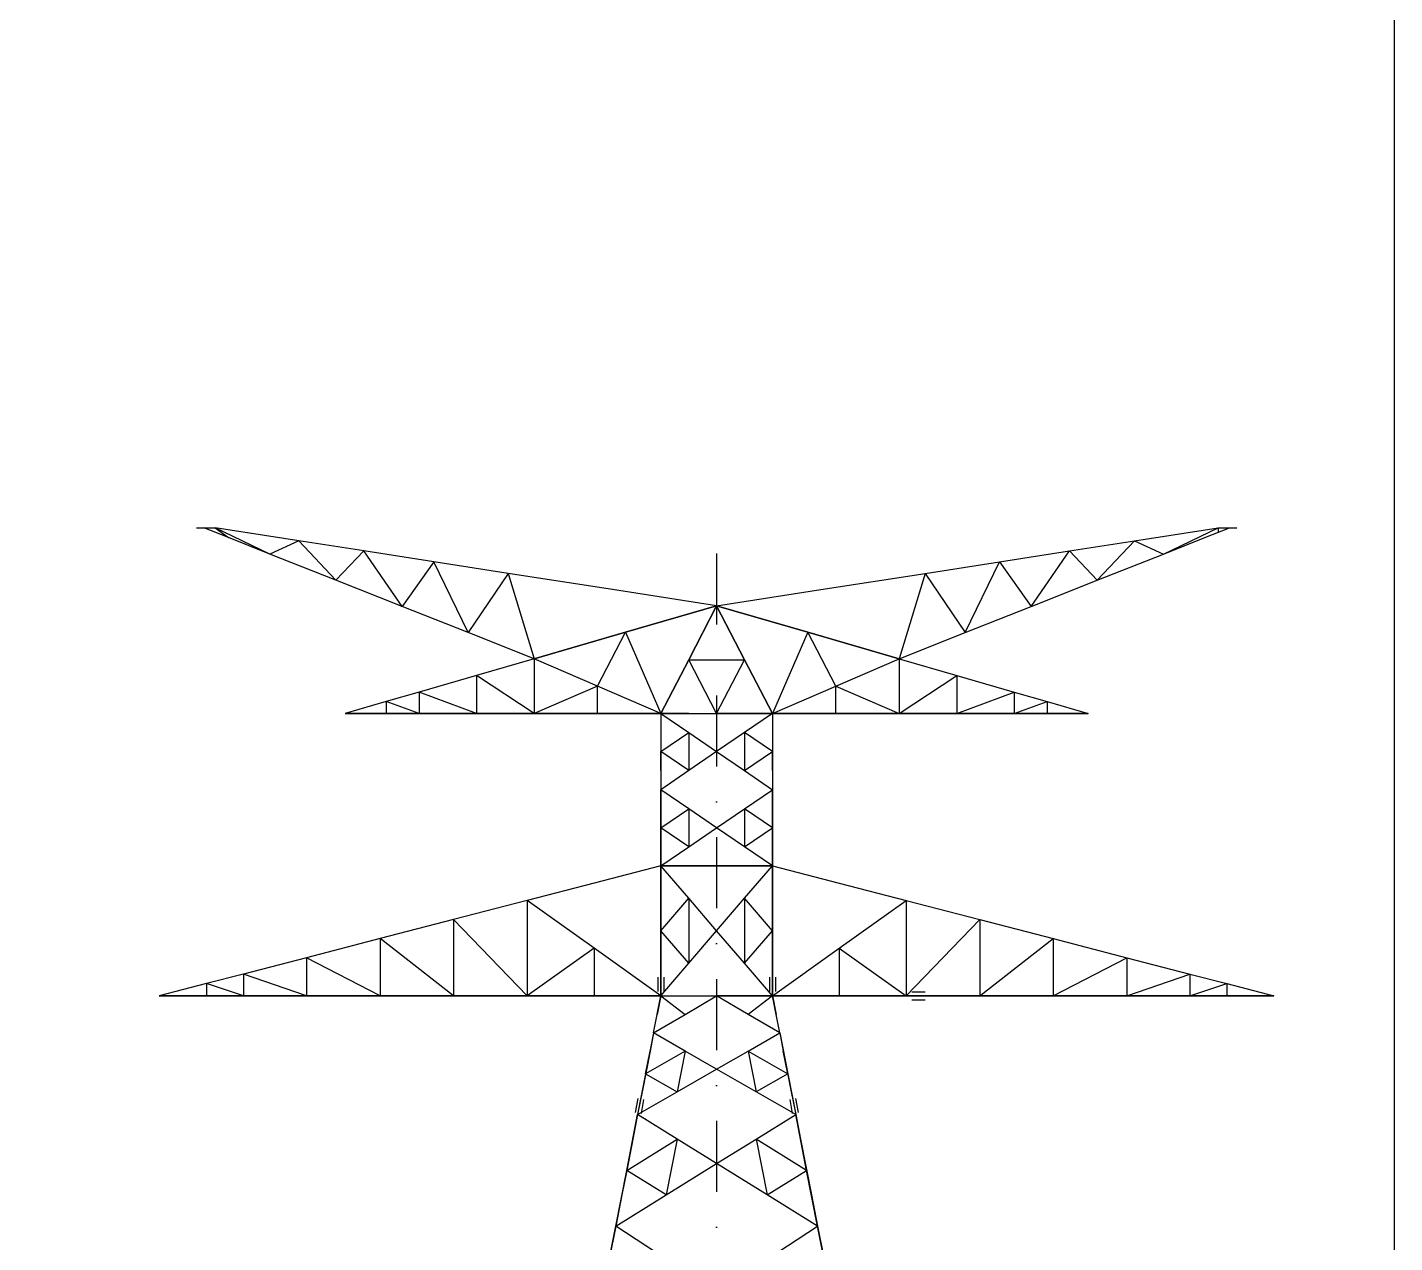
# Model space of a CAD drawing. Extents: x 533388 to 549608, y -20540 to -9060.
# Drawn here: x 547679 to 549608, y -15265 to -13550 of the extents above; entities that cross this region are included whole.
import ezdxf

# ---------------------------------------------------------------- set-up
doc = ezdxf.new("R2010")
doc.units = 0
doc.header["$LTSCALE"] = 200
doc.header["$MEASUREMENT"] = 0
doc.linetypes.add('DASHDOT', pattern=[1, 0.5, -0.25, 0, -0.25])
doc.layers.add('LS', color=7, linetype='CONTINUOUS')
doc.layers.add('MZ', color=6, linetype='DASHDOT')

msp = doc.modelspace()

# ---------------------------------------------------------------- linework, layer by layer
at = {"layer": 'LS', "color": 6, "ltscale": 0.01}
for p, q in [((547917.819, -14256.582), (547928.299, -14256.582)), ((547962.779, -14270.259), (547928.299, -14256.582)), ((547962.779, -14270.259), (547928.299, -14256.582)), ((547928.299, -14256.582), (547944.019, -14256.582)), ((548021.414, -14293.524), (547944.019, -14256.582)), ((548021.414, -14293.524), (547944.019, -14256.582)), ((547944.019, -14256.582), (547962.779, -14270.259)), ((547944.019, -14256.582), (547962.779, -14270.259)), ((548062.129, -14274.975), (547944.019, -14256.582)), ((548062.129, -14274.975), (547944.019, -14256.582)), ((549240.71, -14274.975), (549358.819, -14256.582)), ((549240.71, -14274.975), (549358.819, -14256.582)), ((549281.425, -14293.524), (549358.819, -14256.582)), ((549281.425, -14293.524), (549358.819, -14256.582)), ((549340.06, -14270.259), (549374.539, -14256.582)), ((549340.06, -14270.259), (549374.539, -14256.582)), ((549358.819, -14256.582), (549374.539, -14256.582)), ((549358.819, -14256.582), (549358.819, -14262.818)), ((549374.539, -14256.582), (549385.019, -14256.582)), ((548021.414, -14293.524), (547962.779, -14270.259)), ((548021.414, -14293.524), (547962.779, -14270.259)), ((548021.414, -14293.524), (547962.779, -14270.259)), ((548021.414, -14293.524), (547962.779, -14270.259)), ((548062.129, -14274.975), (548021.414, -14293.524)), ((548062.129, -14274.975), (548021.414, -14293.524)), ((548114.581, -14330.466), (548062.129, -14274.975)), ((548114.581, -14330.466), (548062.129, -14274.975)), ((548154.039, -14289.227), (548062.129, -14274.975)), ((548154.039, -14289.227), (548062.129, -14274.975)), ((548154.039, -14289.227), (548062.129, -14274.975)), ((548154.039, -14289.227), (548062.129, -14274.975)), ((549148.8, -14289.227), (549240.71, -14274.975)), ((549148.8, -14289.227), (549240.71, -14274.975)), ((549148.8, -14289.227), (549240.71, -14274.975)), ((549148.8, -14289.227), (549240.71, -14274.975)), ((549188.257, -14330.466), (549240.71, -14274.975)), ((549188.257, -14330.466), (549240.71, -14274.975)), ((549240.71, -14274.975), (549281.425, -14293.524)), ((549240.71, -14274.975), (549281.425, -14293.524)), ((549281.425, -14293.524), (549340.06, -14270.259)), ((549281.425, -14293.524), (549340.06, -14270.259)), ((549281.425, -14293.524), (549340.06, -14270.259)), ((549281.425, -14293.524), (549340.06, -14270.259)), ((548114.581, -14330.466), (548021.414, -14293.524)), ((548114.581, -14330.466), (548021.414, -14293.524)), ((548114.581, -14330.466), (548021.414, -14293.524)), ((548114.581, -14330.466), (548021.414, -14293.524)), ((548154.039, -14289.227), (548114.581, -14330.466)), ((548154.039, -14289.227), (548114.581, -14330.466)), ((548207.696, -14367.408), (548154.039, -14289.227)), ((548207.696, -14367.408), (548154.039, -14289.227)), ((548252.446, -14304.581), (548154.039, -14289.227)), ((548252.446, -14304.581), (548154.039, -14289.227)), ((548252.446, -14304.581), (548154.039, -14289.227)), ((548252.446, -14304.581), (548154.039, -14289.227)), ((548252.446, -14304.581), (548207.696, -14367.408)), ((548252.446, -14304.581), (548207.696, -14367.408)), ((548300.811, -14404.35), (548252.446, -14304.581)), ((548300.811, -14404.35), (548252.446, -14304.581)), ((548357.455, -14320.877), (548252.446, -14304.581)), ((548357.455, -14320.877), (548252.446, -14304.581)), ((548357.455, -14320.877), (548252.446, -14304.581)), ((548357.455, -14320.877), (548252.446, -14304.581)), ((548945.383, -14320.877), (549050.393, -14304.581)), ((548945.383, -14320.877), (549050.393, -14304.581)), ((548945.383, -14320.877), (549050.393, -14304.581)), ((548945.383, -14320.877), (549050.393, -14304.581)), ((549002.028, -14404.35), (549050.393, -14304.581)), ((549002.028, -14404.35), (549050.393, -14304.581)), ((549050.393, -14304.581), (549148.8, -14289.227)), ((549050.393, -14304.581), (549148.8, -14289.227)), ((549050.393, -14304.581), (549148.8, -14289.227)), ((549050.393, -14304.581), (549148.8, -14289.227)), ((549050.393, -14304.581), (549095.143, -14367.408)), ((549050.393, -14304.581), (549095.143, -14367.408)), ((549095.143, -14367.408), (549148.8, -14289.227)), ((549095.143, -14367.408), (549148.8, -14289.227)), ((549148.8, -14289.227), (549188.257, -14330.466)), ((549148.8, -14289.227), (549188.257, -14330.466)), ((549188.257, -14330.466), (549281.425, -14293.524)), ((549188.257, -14330.466), (549281.425, -14293.524)), ((549188.257, -14330.466), (549281.425, -14293.524)), ((549188.257, -14330.466), (549281.425, -14293.524)), ((548357.455, -14320.877), (548300.811, -14404.35)), ((548357.455, -14320.877), (548300.811, -14404.35)), ((548357.455, -14320.877), (548393.978, -14441.292)), ((548357.455, -14320.877), (548393.978, -14441.292)), ((548357.455, -14320.877), (548393.978, -14441.292)), ((548357.455, -14320.877), (548393.978, -14441.292)), ((548504.437, -14343.776), (548357.455, -14320.877)), ((548504.437, -14343.776), (548357.455, -14320.877)), ((548504.437, -14343.776), (548357.455, -14320.877)), ((548798.401, -14343.776), (548945.383, -14320.877)), ((548798.401, -14343.776), (548945.383, -14320.877)), ((548798.401, -14343.776), (548945.383, -14320.877)), ((548798.401, -14343.776), (548945.383, -14320.877)), ((548945.383, -14320.877), (548908.861, -14441.292)), ((548945.383, -14320.877), (548908.861, -14441.292)), ((548945.383, -14320.877), (548908.861, -14441.292)), ((548945.383, -14320.877), (548908.861, -14441.292)), ((548945.383, -14320.877), (549002.028, -14404.35)), ((548945.383, -14320.877), (549002.028, -14404.35)), ((548207.696, -14367.408), (548114.581, -14330.466)), ((548207.696, -14367.408), (548114.581, -14330.466)), ((548207.696, -14367.408), (548114.581, -14330.466)), ((548207.696, -14367.408), (548114.581, -14330.466)), ((548651.419, -14366.622), (548504.437, -14343.776)), ((548651.419, -14366.622), (548504.437, -14343.776)), ((548651.419, -14366.622), (548504.437, -14343.776)), ((548651.419, -14366.622), (548798.401, -14343.776)), ((548651.419, -14366.622), (548798.401, -14343.776)), ((548651.419, -14366.622), (548798.401, -14343.776)), ((548651.419, -14366.622), (548798.401, -14343.776)), ((549095.143, -14367.408), (549188.257, -14330.466)), ((549095.143, -14367.408), (549188.257, -14330.466)), ((549095.143, -14367.408), (549188.257, -14330.466)), ((549095.143, -14367.408), (549188.257, -14330.466)), ((548300.811, -14404.35), (548207.696, -14367.408)), ((548300.811, -14404.35), (548207.696, -14367.408)), ((548300.811, -14404.35), (548207.696, -14367.408)), ((548300.811, -14404.35), (548207.696, -14367.408)), ((548651.419, -14366.622), (548522.673, -14403.931)), ((548651.419, -14366.622), (548522.673, -14403.931)), ((548522.673, -14403.931), (548651.419, -14366.622)), ((548522.673, -14403.931), (548651.419, -14366.622)), ((548651.419, -14366.622), (548612.119, -14442.602)), ((548651.419, -14366.622), (548612.119, -14442.602)), ((548612.119, -14442.602), (548651.419, -14366.622)), ((548612.119, -14442.602), (548651.419, -14366.622)), ((548651.419, -14366.622), (548690.719, -14442.602)), ((548651.419, -14366.622), (548690.719, -14442.602)), ((548651.419, -14366.622), (548780.166, -14403.931)), ((548651.419, -14366.622), (548780.166, -14403.931)), ((548690.719, -14442.602), (548651.419, -14366.622)), ((548690.719, -14442.602), (548651.419, -14366.622)), ((548780.166, -14403.931), (548651.419, -14366.622)), ((548780.166, -14403.931), (548651.419, -14366.622)), ((549002.028, -14404.35), (549095.143, -14367.408)), ((549002.028, -14404.35), (549095.143, -14367.408)), ((549002.028, -14404.35), (549095.143, -14367.408)), ((549002.028, -14404.35), (549095.143, -14367.408)), ((548522.673, -14403.931), (548393.978, -14441.292)), ((548522.673, -14403.931), (548393.978, -14441.292)), ((548393.978, -14441.292), (548522.673, -14403.931)), ((548393.978, -14441.292), (548522.673, -14403.931)), ((548483.373, -14479.911), (548522.673, -14403.931)), ((548483.373, -14479.911), (548522.673, -14403.931)), ((548522.673, -14403.931), (548572.819, -14518.582)), ((548522.673, -14403.931), (548572.819, -14518.582)), ((548780.166, -14403.931), (548730.019, -14518.582)), ((548780.166, -14403.931), (548730.019, -14518.582)), ((548780.166, -14403.931), (548908.861, -14441.292)), ((548780.166, -14403.931), (548908.861, -14441.292)), ((548819.466, -14479.911), (548780.166, -14403.931)), ((548819.466, -14479.911), (548780.166, -14403.931)), ((548908.861, -14441.292), (548780.166, -14403.931)), ((548908.861, -14441.292), (548780.166, -14403.931)), ((548393.978, -14441.292), (548300.811, -14404.35)), ((548393.978, -14441.292), (548300.811, -14404.35)), ((548393.978, -14441.292), (548300.811, -14404.35)), ((548393.978, -14441.292), (548300.811, -14404.35)), ((548908.861, -14441.292), (549002.028, -14404.35)), ((548908.861, -14441.292), (549002.028, -14404.35)), ((548908.861, -14441.292), (549002.028, -14404.35)), ((548908.861, -14441.292), (549002.028, -14404.35)), ((548393.978, -14441.292), (548312.811, -14464.82)), ((548393.978, -14441.292), (548312.811, -14464.82)), ((548483.373, -14479.911), (548393.978, -14441.292)), ((548483.373, -14479.911), (548393.978, -14441.292)), ((548393.978, -14441.292), (548393.978, -14518.582)), ((548393.978, -14441.292), (548393.978, -14518.582)), ((548483.373, -14479.911), (548393.978, -14441.292)), ((548483.373, -14479.911), (548393.978, -14441.292)), ((548393.978, -14441.292), (548393.978, -14518.582)), ((548393.978, -14441.292), (548393.978, -14518.582)), ((548612.119, -14442.602), (548572.819, -14518.582)), ((548612.119, -14442.602), (548572.819, -14518.582)), ((548572.819, -14518.582), (548612.119, -14442.602)), ((548572.819, -14518.582), (548612.119, -14442.602)), ((548651.419, -14518.582), (548612.119, -14442.602)), ((548651.419, -14518.582), (548612.119, -14442.602)), ((548612.119, -14442.602), (548690.719, -14442.602)), ((548612.119, -14442.602), (548690.719, -14442.602)), ((548651.419, -14518.582), (548690.719, -14442.602)), ((548651.419, -14518.582), (548690.719, -14442.602)), ((548690.719, -14442.602), (548730.019, -14518.582)), ((548690.719, -14442.602), (548730.019, -14518.582)), ((548730.019, -14518.582), (548690.719, -14442.602)), ((548730.019, -14518.582), (548690.719, -14442.602)), ((548819.466, -14479.911), (548908.861, -14441.292)), ((548819.466, -14479.911), (548908.861, -14441.292)), ((548819.466, -14479.911), (548908.861, -14441.292)), ((548819.466, -14479.911), (548908.861, -14441.292)), ((548908.861, -14441.292), (548908.861, -14518.582)), ((548908.861, -14441.292), (548908.861, -14518.582)), ((548908.861, -14441.292), (548908.861, -14518.582)), ((548908.861, -14441.292), (548908.861, -14518.582)), ((548908.861, -14441.292), (548990.028, -14464.82)), ((548908.861, -14441.292), (548990.028, -14464.82)), ((548312.811, -14464.82), (548231.695, -14488.347)), ((548312.811, -14464.82), (548231.695, -14488.347)), ((548393.978, -14518.582), (548312.811, -14464.82)), ((548393.978, -14518.582), (548312.811, -14464.82)), ((548312.811, -14464.82), (548312.863, -14518.582)), ((548312.811, -14464.82), (548312.863, -14518.582)), ((548483.373, -14479.911), (548393.978, -14518.582)), ((548483.373, -14479.911), (548393.978, -14518.582)), ((548572.819, -14518.582), (548483.373, -14479.911)), ((548572.819, -14518.582), (548483.373, -14479.911)), ((548572.819, -14518.582), (548483.373, -14479.911)), ((548572.819, -14518.582), (548483.373, -14479.911)), ((548483.425, -14518.582), (548483.373, -14479.911)), ((548483.425, -14518.582), (548483.373, -14479.911)), ((548730.019, -14518.582), (548819.466, -14479.911)), ((548730.019, -14518.582), (548819.466, -14479.911)), ((548730.019, -14518.582), (548819.466, -14479.911)), ((548730.019, -14518.582), (548819.466, -14479.911)), ((548819.414, -14518.582), (548819.466, -14479.911)), ((548819.414, -14518.582), (548819.466, -14479.911)), ((548819.466, -14479.911), (548908.861, -14518.582)), ((548819.466, -14479.911), (548908.861, -14518.582)), ((548908.861, -14518.582), (548990.028, -14464.82)), ((548908.861, -14518.582), (548990.028, -14464.82)), ((548990.028, -14464.82), (548989.976, -14518.582)), ((548990.028, -14464.82), (548989.976, -14518.582)), ((548990.028, -14464.82), (549071.143, -14488.347)), ((548990.028, -14464.82), (549071.143, -14488.347)), ((548231.695, -14488.347), (548185.374, -14501.762)), ((548231.695, -14488.347), (548185.374, -14501.762)), ((548312.863, -14518.582), (548231.695, -14488.347)), ((548312.863, -14518.582), (548231.695, -14488.347)), ((548231.695, -14488.347), (548231.748, -14518.582)), ((548231.695, -14488.347), (548231.748, -14518.582)), ((548231.695, -14488.347), (548231.748, -14518.582)), ((548989.976, -14518.582), (549071.143, -14488.347)), ((548989.976, -14518.582), (549071.143, -14488.347)), ((549071.143, -14488.347), (549071.091, -14518.582)), ((549071.143, -14488.347), (549071.091, -14518.582)), ((549071.143, -14488.347), (549071.091, -14518.582)), ((549071.143, -14488.347), (549117.465, -14501.762)), ((549071.143, -14488.347), (549117.465, -14501.762)), ((548185.374, -14501.762), (548127.419, -14518.582)), ((548185.374, -14501.762), (548127.419, -14518.582)), ((548127.419, -14518.582), (548185.374, -14518.582)), ((548185.374, -14518.582), (548127.419, -14518.582)), ((548185.374, -14518.582), (548127.419, -14518.582)), ((548185.374, -14518.582), (548127.419, -14518.582)), ((548231.748, -14518.582), (548185.374, -14501.762)), ((548231.748, -14518.582), (548185.374, -14501.762)), ((548185.374, -14501.762), (548185.374, -14518.582)), ((548185.374, -14501.762), (548185.374, -14518.582)), ((548185.374, -14518.582), (548231.748, -14518.582)), ((548231.748, -14518.582), (548185.374, -14518.582)), ((548231.748, -14518.582), (548185.374, -14518.582)), ((548231.748, -14518.582), (548185.374, -14518.582)), ((548231.748, -14518.582), (548312.863, -14518.582)), ((548312.863, -14518.582), (548231.748, -14518.582)), ((548312.863, -14518.582), (548231.748, -14518.582)), ((548312.863, -14518.582), (548231.748, -14518.582)), ((548312.863, -14518.582), (548393.978, -14518.582)), ((548393.978, -14518.582), (548312.863, -14518.582)), ((548393.978, -14518.582), (548312.863, -14518.582)), ((548393.978, -14518.582), (548312.863, -14518.582)), ((548393.978, -14518.582), (548483.425, -14518.582)), ((548483.425, -14518.582), (548393.978, -14518.582)), ((548483.425, -14518.582), (548393.978, -14518.582)), ((548483.425, -14518.582), (548393.978, -14518.582)), ((548483.425, -14518.582), (548572.819, -14518.582)), ((548572.819, -14518.582), (548483.425, -14518.582)), ((548572.819, -14518.582), (548483.425, -14518.582)), ((548572.819, -14518.582), (548483.425, -14518.582)), ((548572.819, -14518.582), (548572.819, -14572.292)), ((548572.819, -14518.582), (548572.819, -14572.292)), ((548572.819, -14518.582), (548612.119, -14545.411)), ((548572.819, -14518.582), (548612.119, -14545.411)), ((548572.819, -14518.582), (548572.819, -14545.411)), ((548572.819, -14518.582), (548572.819, -14545.411)), ((548572.819, -14518.582), (548651.419, -14518.582)), ((548572.819, -14518.582), (548651.419, -14518.582)), ((548612.119, -14518.582), (548572.819, -14518.582)), ((548572.819, -14518.582), (548612.119, -14518.582)), ((548572.819, -14518.582), (548612.119, -14518.582)), ((548572.819, -14518.582), (548612.119, -14518.582)), ((548612.119, -14518.582), (548690.719, -14518.582)), ((548612.119, -14518.582), (548690.719, -14518.582)), ((548612.119, -14518.582), (548651.419, -14518.582)), ((548612.119, -14518.582), (548651.419, -14518.582)), ((548651.419, -14518.582), (548730.019, -14518.582)), ((548651.419, -14518.582), (548730.019, -14518.582)), ((548690.719, -14518.582), (548651.419, -14518.582)), ((548690.719, -14518.582), (548651.419, -14518.582)), ((548730.019, -14518.582), (548690.719, -14545.411)), ((548730.019, -14518.582), (548690.719, -14545.411)), ((548690.719, -14518.582), (548730.019, -14518.582)), ((548690.719, -14518.582), (548730.019, -14518.582)), ((548730.019, -14518.582), (548690.719, -14518.582)), ((548730.019, -14518.582), (548690.719, -14518.582)), ((548730.019, -14518.582), (548730.019, -14572.292)), ((548730.019, -14518.582), (548730.019, -14572.292)), ((548730.019, -14518.582), (548730.019, -14545.411)), ((548730.019, -14518.582), (548730.019, -14545.411)), ((548730.019, -14518.582), (548819.414, -14518.582)), ((548819.414, -14518.582), (548730.019, -14518.582)), ((548730.019, -14518.582), (548819.414, -14518.582)), ((548730.019, -14518.582), (548819.414, -14518.582)), ((548819.414, -14518.582), (548908.861, -14518.582)), ((548908.861, -14518.582), (548819.414, -14518.582)), ((548819.414, -14518.582), (548908.861, -14518.582)), ((548819.414, -14518.582), (548908.861, -14518.582)), ((548908.861, -14518.582), (548989.976, -14518.582)), ((548989.976, -14518.582), (548908.861, -14518.582)), ((548908.861, -14518.582), (548989.976, -14518.582)), ((548908.861, -14518.582), (548989.976, -14518.582)), ((548989.976, -14518.582), (549071.091, -14518.582)), ((549071.091, -14518.582), (548989.976, -14518.582)), ((548989.976, -14518.582), (549071.091, -14518.582)), ((548989.976, -14518.582), (549071.091, -14518.582)), ((549071.091, -14518.582), (549117.465, -14501.762)), ((549071.091, -14518.582), (549117.465, -14501.762)), ((549071.091, -14518.582), (549117.465, -14518.582)), ((549117.465, -14518.582), (549071.091, -14518.582)), ((549071.091, -14518.582), (549117.465, -14518.582)), ((549071.091, -14518.582), (549117.465, -14518.582)), ((549117.465, -14501.762), (549117.465, -14518.582)), ((549117.465, -14501.762), (549117.465, -14518.582)), ((549117.465, -14501.762), (549175.419, -14518.582)), ((549117.465, -14501.762), (549175.419, -14518.582)), ((549117.465, -14518.582), (549175.419, -14518.582)), ((549175.419, -14518.582), (549117.465, -14518.582)), ((549117.465, -14518.582), (549175.419, -14518.582)), ((549117.465, -14518.582), (549175.419, -14518.582)), ((548572.819, -14572.292), (548612.119, -14545.411)), ((548572.819, -14572.292), (548612.119, -14545.411)), ((548572.819, -14545.411), (548572.819, -14572.292)), ((548572.819, -14545.411), (548572.819, -14572.292)), ((548572.819, -14545.411), (548572.819, -14599.173)), ((548572.819, -14545.411), (548572.819, -14599.173)), ((548572.819, -14545.411), (548572.819, -14572.292)), ((548572.819, -14545.411), (548572.819, -14572.292)), ((548612.119, -14545.411), (548612.119, -14599.173)), ((548612.119, -14545.411), (548612.119, -14599.173)), ((548612.119, -14545.411), (548651.419, -14572.292)), ((548612.119, -14545.411), (548651.419, -14572.292)), ((548690.719, -14545.411), (548651.419, -14572.292)), ((548690.719, -14545.411), (548651.419, -14572.292)), ((548690.719, -14545.411), (548690.719, -14599.173)), ((548690.719, -14545.411), (548690.719, -14599.173)), ((548730.019, -14572.292), (548690.719, -14545.411)), ((548730.019, -14572.292), (548690.719, -14545.411)), ((548730.019, -14545.411), (548730.019, -14572.292)), ((548730.019, -14545.411), (548730.019, -14572.292)), ((548730.019, -14545.411), (548730.019, -14599.173)), ((548730.019, -14545.411), (548730.019, -14599.173)), ((548730.019, -14545.411), (548730.019, -14572.292)), ((548730.019, -14545.411), (548730.019, -14572.292)), ((548612.119, -14599.173), (548572.819, -14572.292)), ((548612.119, -14599.173), (548572.819, -14572.292)), ((548572.819, -14599.173), (548572.819, -14572.292)), ((548572.819, -14599.173), (548572.819, -14572.292)), ((548572.819, -14572.292), (548572.819, -14626.002)), ((548572.819, -14572.292), (548572.819, -14626.002)), ((548572.819, -14572.292), (548572.819, -14599.173)), ((548572.819, -14572.292), (548572.819, -14599.173)), ((548651.419, -14572.292), (548612.119, -14599.173)), ((548651.419, -14572.292), (548612.119, -14599.173)), ((548651.419, -14572.292), (548690.719, -14599.173)), ((548651.419, -14572.292), (548690.719, -14599.173)), ((548690.719, -14599.173), (548730.019, -14572.292)), ((548690.719, -14599.173), (548730.019, -14572.292)), ((548730.019, -14599.173), (548730.019, -14572.292)), ((548730.019, -14599.173), (548730.019, -14572.292)), ((548730.019, -14572.292), (548730.019, -14626.002)), ((548730.019, -14572.292), (548730.019, -14626.002)), ((548730.019, -14572.292), (548730.019, -14599.173)), ((548730.019, -14572.292), (548730.019, -14599.173)), ((548612.119, -14599.173), (548572.819, -14626.002)), ((548612.119, -14599.173), (548572.819, -14626.002)), ((548572.819, -14599.173), (548572.819, -14626.002)), ((548572.819, -14599.173), (548572.819, -14626.002)), ((548690.719, -14599.173), (548730.019, -14626.002)), ((548690.719, -14599.173), (548730.019, -14626.002)), ((548730.019, -14599.173), (548730.019, -14626.002)), ((548730.019, -14599.173), (548730.019, -14626.002)), ((548572.819, -14679.712), (548572.819, -14626.002)), ((548572.819, -14679.712), (548572.819, -14626.002)), ((548612.119, -14652.831), (548572.819, -14626.002)), ((548612.119, -14652.831), (548572.819, -14626.002)), ((548572.819, -14626.002), (548572.819, -14652.831)), ((548572.819, -14626.002), (548572.819, -14652.831)), ((548690.719, -14652.831), (548730.019, -14626.002)), ((548690.719, -14652.831), (548730.019, -14626.002)), ((548730.019, -14679.712), (548730.019, -14626.002)), ((548730.019, -14679.712), (548730.019, -14626.002)), ((548730.019, -14626.002), (548730.019, -14652.831)), ((548730.019, -14626.002), (548730.019, -14652.831)), ((548572.819, -14679.712), (548612.119, -14652.831)), ((548572.819, -14679.712), (548612.119, -14652.831)), ((548572.819, -14679.712), (548572.819, -14652.831)), ((548572.819, -14679.712), (548572.819, -14652.831)), ((548572.819, -14652.831), (548572.819, -14706.593)), ((548572.819, -14652.831), (548572.819, -14706.593)), ((548572.819, -14652.831), (548572.819, -14679.712)), ((548572.819, -14652.831), (548572.819, -14679.712)), ((548612.119, -14652.831), (548612.119, -14706.593)), ((548612.119, -14652.831), (548612.119, -14706.593)), ((548651.419, -14679.712), (548612.119, -14652.831)), ((548651.419, -14679.712), (548612.119, -14652.831)), ((548651.419, -14679.712), (548690.719, -14652.831)), ((548651.419, -14679.712), (548690.719, -14652.831)), ((548730.019, -14679.712), (548690.719, -14652.831)), ((548730.019, -14679.712), (548690.719, -14652.831)), ((548690.719, -14652.831), (548690.719, -14706.593)), ((548690.719, -14652.831), (548690.719, -14706.593)), ((548730.019, -14679.712), (548730.019, -14652.831)), ((548730.019, -14679.712), (548730.019, -14652.831)), ((548730.019, -14652.831), (548730.019, -14706.593)), ((548730.019, -14652.831), (548730.019, -14706.593)), ((548730.019, -14652.831), (548730.019, -14679.712)), ((548730.019, -14652.831), (548730.019, -14679.712)), ((548612.119, -14706.593), (548572.819, -14679.712)), ((548612.119, -14706.593), (548572.819, -14679.712)), ((548572.819, -14706.593), (548572.819, -14679.712)), ((548572.819, -14706.593), (548572.819, -14679.712)), ((548572.819, -14733.422), (548572.819, -14679.712)), ((548572.819, -14733.422), (548572.819, -14679.712)), ((548572.819, -14679.712), (548572.819, -14706.593)), ((548572.819, -14679.712), (548572.819, -14706.593)), ((548612.119, -14706.593), (548651.419, -14679.712)), ((548612.119, -14706.593), (548651.419, -14679.712)), ((548690.719, -14706.593), (548651.419, -14679.712)), ((548690.719, -14706.593), (548651.419, -14679.712)), ((548690.719, -14706.593), (548730.019, -14679.712)), ((548690.719, -14706.593), (548730.019, -14679.712)), ((548730.019, -14706.593), (548730.019, -14679.712)), ((548730.019, -14706.593), (548730.019, -14679.712)), ((548730.019, -14733.422), (548730.019, -14679.712)), ((548730.019, -14733.422), (548730.019, -14679.712)), ((548730.019, -14679.712), (548730.019, -14706.593)), ((548730.019, -14679.712), (548730.019, -14706.593)), ((548572.819, -14733.422), (548612.119, -14706.593)), ((548572.819, -14733.422), (548612.119, -14706.593)), ((548572.819, -14706.593), (548572.819, -14733.422)), ((548572.819, -14706.593), (548572.819, -14733.422)), ((548730.019, -14733.422), (548690.719, -14706.593)), ((548730.019, -14733.422), (548690.719, -14706.593)), ((548730.019, -14706.593), (548730.019, -14733.422)), ((548730.019, -14706.593), (548730.019, -14733.422)), ((548572.819, -14733.422), (548478.499, -14757.893)), ((548572.819, -14733.422), (548478.499, -14757.893)), ((548572.819, -14733.422), (548478.499, -14757.893)), ((548572.819, -14733.422), (548478.499, -14757.893)), ((548572.819, -14733.422), (548730.019, -14733.422)), ((548572.819, -14733.422), (548730.019, -14733.422)), ((548572.819, -14733.422), (548730.019, -14733.422)), ((548730.019, -14733.422), (548572.819, -14733.422)), ((548572.819, -14825.122), (548572.819, -14733.422)), ((548572.819, -14825.122), (548572.819, -14733.422)), ((548612.119, -14779.272), (548572.819, -14733.422)), ((548612.119, -14779.272), (548572.819, -14733.422)), ((548572.819, -14733.422), (548572.819, -14779.272)), ((548572.819, -14733.422), (548572.819, -14779.272)), ((548690.719, -14779.272), (548730.019, -14733.422)), ((548690.719, -14779.272), (548730.019, -14733.422)), ((548730.019, -14733.422), (548824.339, -14757.893)), ((548730.019, -14733.422), (548824.339, -14757.893)), ((548730.019, -14825.122), (548730.019, -14733.422)), ((548730.019, -14825.122), (548730.019, -14733.422)), ((548730.019, -14733.422), (548730.019, -14779.272)), ((548730.019, -14733.422), (548730.019, -14779.272)), ((548730.019, -14733.422), (548824.339, -14757.893)), ((548730.019, -14733.422), (548824.339, -14757.893)), ((548478.499, -14757.893), (548384.179, -14782.311)), ((548478.499, -14757.893), (548384.179, -14782.311)), ((548478.499, -14757.893), (548384.179, -14782.311)), ((548478.499, -14757.893), (548384.179, -14782.311)), ((548824.339, -14757.893), (548918.659, -14782.311)), ((548824.339, -14757.893), (548918.659, -14782.311)), ((548824.339, -14757.893), (548918.659, -14782.311)), ((548824.339, -14757.893), (548918.659, -14782.311)), ((548384.179, -14782.311), (548280.427, -14809.245)), ((548384.179, -14782.311), (548280.427, -14809.245)), ((548478.499, -14849.593), (548384.179, -14782.311)), ((548478.499, -14849.593), (548384.179, -14782.311)), ((548384.179, -14782.311), (548384.179, -14916.822)), ((548384.179, -14782.311), (548384.179, -14916.822)), ((548478.499, -14849.593), (548384.179, -14782.311)), ((548478.499, -14849.593), (548384.179, -14782.311)), ((548384.179, -14782.311), (548384.179, -14916.822)), ((548384.179, -14782.311), (548384.179, -14916.822)), ((548572.819, -14825.122), (548612.119, -14779.272)), ((548572.819, -14825.122), (548612.119, -14779.272)), ((548572.819, -14825.122), (548572.819, -14779.272)), ((548572.819, -14825.122), (548572.819, -14779.272)), ((548572.819, -14779.272), (548572.819, -14870.972)), ((548572.819, -14779.272), (548572.819, -14870.972)), ((548572.819, -14779.272), (548572.819, -14825.122)), ((548572.819, -14779.272), (548572.819, -14825.122)), ((548612.119, -14779.272), (548612.119, -14870.972)), ((548612.119, -14779.272), (548612.119, -14870.972)), ((548651.419, -14825.122), (548612.119, -14779.272)), ((548651.419, -14825.122), (548612.119, -14779.272)), ((548651.419, -14825.122), (548690.719, -14779.272)), ((548651.419, -14825.122), (548690.719, -14779.272)), ((548730.019, -14825.122), (548690.719, -14779.272)), ((548730.019, -14825.122), (548690.719, -14779.272)), ((548690.719, -14779.272), (548690.719, -14870.972)), ((548690.719, -14779.272), (548690.719, -14870.972)), ((548730.019, -14825.122), (548730.019, -14779.272)), ((548730.019, -14825.122), (548730.019, -14779.272)), ((548730.019, -14779.272), (548730.019, -14870.972)), ((548730.019, -14779.272), (548730.019, -14870.972)), ((548730.019, -14779.272), (548730.019, -14825.122)), ((548730.019, -14779.272), (548730.019, -14825.122)), ((548824.339, -14849.593), (548918.659, -14782.311)), ((548824.339, -14849.593), (548918.659, -14782.311)), ((548824.339, -14849.593), (548918.659, -14782.311)), ((548824.339, -14849.593), (548918.659, -14782.311)), ((548918.659, -14782.311), (548918.659, -14916.822)), ((548918.659, -14782.311), (548918.659, -14916.822)), ((548918.659, -14782.311), (548918.659, -14916.822)), ((548918.659, -14782.311), (548918.659, -14916.822)), ((548918.659, -14782.311), (549022.411, -14809.245)), ((548918.659, -14782.311), (549022.411, -14809.245)), ((548280.427, -14809.245), (548176.675, -14836.126)), ((548280.427, -14809.245), (548176.675, -14836.126)), ((548384.179, -14916.822), (548280.427, -14809.245)), ((548384.179, -14916.822), (548280.427, -14809.245)), ((548280.427, -14809.245), (548280.427, -14916.822)), ((548280.427, -14809.245), (548280.427, -14916.822)), ((548612.119, -14870.972), (548572.819, -14825.122)), ((548612.119, -14870.972), (548572.819, -14825.122)), ((548572.819, -14870.972), (548572.819, -14825.122)), ((548572.819, -14870.972), (548572.819, -14825.122)), ((548572.819, -14916.822), (548572.819, -14825.122)), ((548572.819, -14916.822), (548572.819, -14825.122)), ((548572.819, -14825.122), (548572.819, -14870.972)), ((548572.819, -14825.122), (548572.819, -14870.972)), ((548612.119, -14870.972), (548651.419, -14825.122)), ((548612.119, -14870.972), (548651.419, -14825.122)), ((548690.719, -14870.972), (548651.419, -14825.122)), ((548690.719, -14870.972), (548651.419, -14825.122)), ((548690.719, -14870.972), (548730.019, -14825.122)), ((548690.719, -14870.972), (548730.019, -14825.122)), ((548730.019, -14870.972), (548730.019, -14825.122)), ((548730.019, -14870.972), (548730.019, -14825.122)), ((548730.019, -14916.822), (548730.019, -14825.122)), ((548730.019, -14916.822), (548730.019, -14825.122)), ((548730.019, -14825.122), (548730.019, -14870.972)), ((548730.019, -14825.122), (548730.019, -14870.972)), ((548918.659, -14916.822), (549022.411, -14809.245)), ((548918.659, -14916.822), (549022.411, -14809.245)), ((549022.411, -14809.245), (549022.411, -14916.822)), ((549022.411, -14809.245), (549022.411, -14916.822)), ((549022.411, -14809.245), (549126.163, -14836.126)), ((549022.411, -14809.245), (549126.163, -14836.126)), ((548176.675, -14836.126), (548072.923, -14863.007)), ((548176.675, -14836.126), (548072.923, -14863.007)), ((548280.427, -14916.822), (548176.675, -14836.126)), ((548280.427, -14916.822), (548176.675, -14836.126)), ((548176.675, -14836.126), (548176.675, -14916.822)), ((548176.675, -14836.126), (548176.675, -14916.822)), ((549022.411, -14916.822), (549126.163, -14836.126)), ((549022.411, -14916.822), (549126.163, -14836.126)), ((549126.163, -14836.126), (549126.163, -14916.822)), ((549126.163, -14836.126), (549126.163, -14916.822)), ((549126.163, -14836.126), (549229.915, -14863.007)), ((549126.163, -14836.126), (549229.915, -14863.007)), ((548072.923, -14863.007), (547984.001, -14886.063)), ((548072.923, -14863.007), (547984.001, -14886.063)), ((548176.675, -14916.822), (548072.923, -14863.007)), ((548176.675, -14916.822), (548072.923, -14863.007)), ((548072.923, -14863.007), (548072.923, -14916.822)), ((548072.923, -14863.007), (548072.923, -14916.822)), ((548072.923, -14863.007), (548072.923, -14916.822)), ((548478.499, -14849.593), (548384.179, -14916.822)), ((548478.499, -14849.593), (548384.179, -14916.822)), ((548572.819, -14916.822), (548478.499, -14849.593)), ((548572.819, -14916.822), (548478.499, -14849.593)), ((548572.819, -14916.822), (548478.499, -14849.593)), ((548572.819, -14916.822), (548478.499, -14849.593)), ((548478.499, -14849.593), (548478.499, -14916.822)), ((548478.499, -14849.593), (548478.499, -14916.822)), ((548730.019, -14916.822), (548824.339, -14849.593)), ((548730.019, -14916.822), (548824.339, -14849.593)), ((548730.019, -14916.822), (548824.339, -14849.593)), ((548730.019, -14916.822), (548824.339, -14849.593)), ((548824.339, -14849.593), (548918.659, -14916.822)), ((548824.339, -14849.593), (548918.659, -14916.822)), ((548824.339, -14849.593), (548824.339, -14916.822)), ((548824.339, -14849.593), (548824.339, -14916.822)), ((549126.163, -14916.822), (549229.915, -14863.007)), ((549126.163, -14916.822), (549229.915, -14863.007)), ((549229.915, -14863.007), (549229.915, -14916.822)), ((549229.915, -14863.007), (549229.915, -14916.822)), ((549229.915, -14863.007), (549229.915, -14916.822)), ((549229.915, -14863.007), (549318.838, -14886.063)), ((549229.915, -14863.007), (549318.838, -14886.063)), ((547984.001, -14886.063), (547932.125, -14899.53)), ((547984.001, -14886.063), (547932.125, -14899.53)), ((548072.923, -14916.822), (547984.001, -14886.063)), ((548072.923, -14916.822), (547984.001, -14886.063)), ((547984.001, -14886.063), (547984.001, -14916.822)), ((547984.001, -14886.063), (547984.001, -14916.822)), ((548572.819, -14916.822), (548612.119, -14870.972)), ((548572.819, -14916.822), (548612.119, -14870.972)), ((548572.819, -14870.972), (548572.819, -14916.822)), ((548572.819, -14870.972), (548572.819, -14916.822)), ((548730.019, -14916.822), (548690.719, -14870.972)), ((548730.019, -14916.822), (548690.719, -14870.972)), ((548730.019, -14870.972), (548730.019, -14916.822)), ((548730.019, -14870.972), (548730.019, -14916.822)), ((549229.915, -14916.822), (549318.838, -14886.063)), ((549229.915, -14916.822), (549318.838, -14886.063)), ((549318.838, -14886.063), (549318.838, -14916.822)), ((549318.838, -14886.063), (549318.838, -14916.822)), ((549318.838, -14886.063), (549370.714, -14899.53)), ((549318.838, -14886.063), (549370.714, -14899.53)), ((547932.125, -14899.53), (547865.419, -14916.822)), ((547932.125, -14899.53), (547865.419, -14916.822)), ((547984.001, -14916.822), (547932.125, -14899.53)), ((547984.001, -14916.822), (547932.125, -14899.53)), ((547932.125, -14899.53), (547932.125, -14916.822)), ((547932.125, -14899.53), (547932.125, -14916.822)), ((548568.35, -14890.534), (548568.329, -14910.525)), ((548576.734, -14890.542), (548576.713, -14910.533)), ((548726.105, -14890.542), (548726.126, -14910.533)), ((548734.489, -14890.534), (548734.51, -14910.525)), ((549318.838, -14916.822), (549370.714, -14899.53)), ((549318.838, -14916.822), (549370.714, -14899.53)), ((549370.714, -14899.53), (549370.714, -14916.822)), ((549370.714, -14899.53), (549370.714, -14916.822)), ((549370.714, -14899.53), (549437.419, -14916.822)), ((549370.714, -14899.53), (549437.419, -14916.822)), ((547865.419, -14916.822), (547932.125, -14916.822)), ((547932.125, -14916.822), (547865.419, -14916.822)), ((547932.125, -14916.822), (547865.419, -14916.822)), ((547932.125, -14916.822), (547865.419, -14916.822)), ((547932.125, -14916.822), (547984.001, -14916.822)), ((547984.001, -14916.822), (547932.125, -14916.822)), ((547984.001, -14916.822), (547932.125, -14916.822)), ((547984.001, -14916.822), (547932.125, -14916.822)), ((547984.001, -14916.822), (548072.923, -14916.822)), ((548072.923, -14916.822), (547984.001, -14916.822)), ((548072.923, -14916.822), (547984.001, -14916.822)), ((548072.923, -14916.822), (547984.001, -14916.822)), ((548072.923, -14916.822), (548176.675, -14916.822)), ((548176.675, -14916.822), (548072.923, -14916.822)), ((548176.675, -14916.822), (548072.923, -14916.822)), ((548176.675, -14916.822), (548072.923, -14916.822)), ((548176.675, -14916.822), (548280.427, -14916.822)), ((548280.427, -14916.822), (548176.675, -14916.822)), ((548280.427, -14916.822), (548176.675, -14916.822)), ((548280.427, -14916.822), (548176.675, -14916.822)), ((548280.427, -14916.822), (548384.179, -14916.822)), ((548384.179, -14916.822), (548280.427, -14916.822)), ((548384.179, -14916.822), (548280.427, -14916.822)), ((548384.179, -14916.822), (548280.427, -14916.822)), ((548384.179, -14916.822), (548478.499, -14916.822)), ((548478.499, -14916.822), (548384.179, -14916.822)), ((548478.499, -14916.822), (548384.179, -14916.822)), ((548478.499, -14916.822), (548384.179, -14916.822)), ((548478.499, -14916.822), (548572.819, -14916.822)), ((548572.819, -14916.822), (548478.499, -14916.822)), ((548572.819, -14916.822), (548478.499, -14916.822)), ((548572.819, -14916.822), (548478.499, -14916.822)), ((548562.549, -14969.222), (548572.819, -14916.822)), ((548562.549, -14969.222), (548572.819, -14916.822)), ((548567.684, -14943.022), (548572.819, -14916.822)), ((548567.684, -14943.022), (548572.819, -14916.822)), ((548572.819, -14916.822), (548567.684, -14943.022)), ((548572.819, -14916.822), (548567.684, -14943.022)), ((548572.819, -14916.822), (548651.419, -14916.822)), ((548572.819, -14916.822), (548612.119, -14916.822)), ((548572.819, -14916.822), (548612.119, -14916.822)), ((548572.819, -14916.822), (548612.119, -14916.822)), ((548572.819, -14916.822), (548612.119, -14916.822)), ((548572.819, -14916.822), (548651.419, -14916.822)), ((548572.819, -14916.822), (548651.419, -14916.822)), ((548572.819, -14916.822), (548651.419, -14916.822)), ((548572.819, -14916.822), (548612.119, -14916.822)), ((548572.819, -14916.822), (548612.119, -14916.822)), ((548572.819, -14916.822), (548612.119, -14916.822)), ((548572.819, -14916.822), (548612.119, -14916.822)), ((548572.819, -14916.822), (548606.984, -14943.022)), ((548572.819, -14916.822), (548606.984, -14943.022)), ((548606.984, -14943.022), (548651.419, -14916.822)), ((548606.984, -14943.022), (548651.419, -14916.822)), ((548612.119, -14916.822), (548690.719, -14916.822)), ((548612.119, -14916.822), (548690.719, -14916.822)), ((548612.119, -14916.822), (548651.419, -14916.822)), ((548612.119, -14916.822), (548651.419, -14916.822)), ((548612.119, -14916.822), (548690.719, -14916.822)), ((548612.119, -14916.822), (548690.719, -14916.822)), ((548612.119, -14916.822), (548651.419, -14916.822)), ((548612.119, -14916.822), (548651.419, -14916.822)), ((548651.419, -14916.822), (548730.019, -14916.822)), ((548690.719, -14916.822), (548651.419, -14916.822)), ((548690.719, -14916.822), (548651.419, -14916.822)), ((548651.419, -14916.822), (548730.019, -14916.822)), ((548651.419, -14916.822), (548730.019, -14916.822)), ((548651.419, -14916.822), (548730.019, -14916.822)), ((548690.719, -14916.822), (548651.419, -14916.822)), ((548690.719, -14916.822), (548651.419, -14916.822)), ((548695.855, -14943.022), (548651.419, -14916.822)), ((548695.855, -14943.022), (548651.419, -14916.822)), ((548730.019, -14916.822), (548690.719, -14916.822)), ((548690.719, -14916.822), (548730.019, -14916.822)), ((548730.019, -14916.822), (548690.719, -14916.822)), ((548730.019, -14916.822), (548690.719, -14916.822)), ((548730.019, -14916.822), (548690.719, -14916.822)), ((548690.719, -14916.822), (548730.019, -14916.822)), ((548730.019, -14916.822), (548690.719, -14916.822)), ((548730.019, -14916.822), (548690.719, -14916.822)), ((548730.019, -14916.822), (548690.719, -14916.822)), ((548690.719, -14916.822), (548730.019, -14916.822)), ((548730.019, -14916.822), (548690.719, -14916.822)), ((548730.019, -14916.822), (548690.719, -14916.822)), ((548730.019, -14916.822), (548695.855, -14943.022)), ((548730.019, -14916.822), (548695.855, -14943.022)), ((548730.019, -14916.822), (548824.339, -14916.822)), ((548824.339, -14916.822), (548730.019, -14916.822)), ((548730.019, -14916.822), (548824.339, -14916.822)), ((548730.019, -14916.822), (548824.339, -14916.822)), ((548735.155, -14943.022), (548730.019, -14916.822)), ((548735.155, -14943.022), (548730.019, -14916.822)), ((548740.29, -14969.222), (548730.019, -14916.822)), ((548740.29, -14969.222), (548730.019, -14916.822)), ((548730.019, -14916.822), (548735.155, -14943.022)), ((548730.019, -14916.822), (548735.155, -14943.022)), ((548824.339, -14916.822), (548918.659, -14916.822)), ((548918.659, -14916.822), (548824.339, -14916.822)), ((548824.339, -14916.822), (548918.659, -14916.822)), ((548824.339, -14916.822), (548918.659, -14916.822)), ((548918.659, -14916.822), (549022.411, -14916.822)), ((549022.411, -14916.822), (548918.659, -14916.822)), ((548918.659, -14916.822), (549022.411, -14916.822)), ((548918.659, -14916.822), (549022.411, -14916.822)), ((548926.875, -14911.357), (548945.288, -14911.357)), ((548926.875, -14922.288), (548945.288, -14922.288)), ((549022.411, -14916.822), (549126.163, -14916.822)), ((549126.163, -14916.822), (549022.411, -14916.822)), ((549022.411, -14916.822), (549126.163, -14916.822)), ((549022.411, -14916.822), (549126.163, -14916.822)), ((549126.163, -14916.822), (549229.915, -14916.822)), ((549229.915, -14916.822), (549126.163, -14916.822)), ((549126.163, -14916.822), (549229.915, -14916.822)), ((549126.163, -14916.822), (549229.915, -14916.822)), ((549229.915, -14916.822), (549318.838, -14916.822)), ((549318.838, -14916.822), (549229.915, -14916.822)), ((549229.915, -14916.822), (549318.838, -14916.822)), ((549229.915, -14916.822), (549318.838, -14916.822)), ((549318.838, -14916.822), (549370.714, -14916.822)), ((549370.714, -14916.822), (549318.838, -14916.822)), ((549318.838, -14916.822), (549370.714, -14916.822)), ((549318.838, -14916.822), (549370.714, -14916.822)), ((549370.714, -14916.822), (549437.419, -14916.822)), ((549437.419, -14916.822), (549370.714, -14916.822)), ((549370.714, -14916.822), (549437.419, -14916.822)), ((549370.714, -14916.822), (549437.419, -14916.822)), ((548562.549, -14969.222), (548567.684, -14943.022)), ((548562.549, -14969.222), (548567.684, -14943.022)), ((548562.549, -14969.222), (548606.984, -14943.022)), ((548562.549, -14969.222), (548606.984, -14943.022)), ((548740.29, -14969.222), (548695.855, -14943.022)), ((548740.29, -14969.222), (548695.855, -14943.022)), ((548740.29, -14969.222), (548735.155, -14943.022)), ((548740.29, -14969.222), (548735.155, -14943.022)), ((548562.549, -14969.222), (548551.231, -15026.862)), ((548562.549, -14969.222), (548551.231, -15026.862)), ((548562.549, -14969.222), (548557.519, -14994.793)), ((548562.549, -14969.222), (548557.519, -14994.793)), ((548606.984, -14994.793), (548562.549, -14969.222)), ((548606.984, -14994.793), (548562.549, -14969.222)), ((548695.855, -14994.793), (548740.29, -14969.222)), ((548695.855, -14994.793), (548740.29, -14969.222)), ((548740.29, -14969.222), (548745.32, -14994.793)), ((548740.29, -14969.222), (548745.32, -14994.793)), ((548740.29, -14969.222), (548751.608, -15026.862)), ((548740.29, -14969.222), (548751.608, -15026.862)), ((548557.519, -14994.793), (548546.253, -15052.433)), ((548557.519, -14994.793), (548546.253, -15052.433)), ((548551.231, -15026.862), (548557.519, -14994.793)), ((548551.231, -15026.862), (548557.519, -14994.793)), ((548606.984, -14994.793), (548551.231, -15026.862)), ((548606.984, -14994.793), (548551.231, -15026.862)), ((548557.519, -14994.793), (548552.541, -15020.365)), ((548557.519, -14994.793), (548552.541, -15020.365)), ((548606.984, -14994.793), (548595.666, -15052.433)), ((548606.984, -14994.793), (548595.666, -15052.433)), ((548651.419, -15020.365), (548606.984, -14994.793)), ((548651.419, -15020.365), (548606.984, -14994.793)), ((548651.419, -15020.365), (548695.855, -14994.793)), ((548651.419, -15020.365), (548695.855, -14994.793)), ((548695.855, -14994.793), (548751.608, -15026.862)), ((548695.855, -14994.793), (548751.608, -15026.862)), ((548695.855, -14994.793), (548707.173, -15052.433)), ((548695.855, -14994.793), (548707.173, -15052.433)), ((548745.32, -14994.793), (548750.298, -15020.365)), ((548745.32, -14994.793), (548750.298, -15020.365)), ((548751.608, -15026.862), (548745.32, -14994.793)), ((548751.608, -15026.862), (548745.32, -14994.793)), ((548745.32, -14994.793), (548756.586, -15052.433)), ((548745.32, -14994.793), (548756.586, -15052.433)), ((548552.541, -15020.365), (548546.253, -15052.433)), ((548552.541, -15020.365), (548546.253, -15052.433)), ((548595.666, -15052.433), (548651.419, -15020.365)), ((548595.666, -15052.433), (548651.419, -15020.365)), ((548707.173, -15052.433), (548651.419, -15020.365)), ((548707.173, -15052.433), (548651.419, -15020.365)), ((548750.298, -15020.365), (548756.586, -15052.433)), ((548750.298, -15020.365), (548756.586, -15052.433)), ((548551.231, -15026.862), (548539.965, -15084.502)), ((548551.231, -15026.862), (548539.965, -15084.502)), ((548551.231, -15026.862), (548546.253, -15052.433)), ((548551.231, -15026.862), (548546.253, -15052.433)), ((548551.231, -15026.862), (548595.666, -15052.433)), ((548551.231, -15026.862), (548595.666, -15052.433)), ((548751.608, -15026.862), (548707.173, -15052.433)), ((548751.608, -15026.862), (548707.173, -15052.433)), ((548751.608, -15026.862), (548762.874, -15084.502)), ((548751.608, -15026.862), (548762.874, -15084.502)), ((548751.608, -15026.862), (548756.586, -15052.433)), ((548751.608, -15026.862), (548756.586, -15052.433)), ((548546.253, -15052.433), (548539.965, -15084.502)), ((548546.253, -15052.433), (548539.965, -15084.502)), ((548539.965, -15084.502), (548595.666, -15052.433)), ((548539.965, -15084.502), (548595.666, -15052.433)), ((548762.874, -15084.502), (548707.173, -15052.433)), ((548762.874, -15084.502), (548707.173, -15052.433)), ((548756.586, -15052.433), (548762.874, -15084.502)), ((548756.586, -15052.433), (548762.874, -15084.502)), ((548756.586, -15052.433), (548762.874, -15084.502)), ((548756.586, -15052.433), (548762.874, -15084.502)), ((548540.06, -15061.748), (548536.551, -15081.429)), ((548548.314, -15063.22), (548544.805, -15082.901)), ((548754.525, -15063.22), (548758.034, -15082.901)), ((548762.778, -15061.748), (548766.288, -15081.429)), ((548524.507, -15163.102), (548539.965, -15084.502)), ((548524.507, -15163.102), (548539.965, -15084.502)), ((548539.965, -15084.502), (548533.153, -15119.034)), ((548539.965, -15084.502), (548533.153, -15119.034)), ((548595.666, -15119.034), (548539.965, -15084.502)), ((548595.666, -15119.034), (548539.965, -15084.502)), ((548707.173, -15119.034), (548762.874, -15084.502)), ((548707.173, -15119.034), (548762.874, -15084.502)), ((548778.332, -15163.102), (548762.874, -15084.502)), ((548778.332, -15163.102), (548762.874, -15084.502)), ((548762.874, -15084.502), (548769.686, -15119.034)), ((548762.874, -15084.502), (548769.686, -15119.034)), ((548533.153, -15119.034), (548517.747, -15197.634)), ((548533.153, -15119.034), (548517.747, -15197.634)), ((548524.507, -15163.102), (548595.666, -15119.034)), ((548524.507, -15163.102), (548595.666, -15119.034)), ((548533.153, -15119.034), (548524.507, -15163.102)), ((548533.153, -15119.034), (548524.507, -15163.102)), ((548533.153, -15119.034), (548526.393, -15153.565)), ((548533.153, -15119.034), (548526.393, -15153.565)), ((548595.666, -15119.034), (548580.26, -15197.634)), ((548595.666, -15119.034), (548580.26, -15197.634)), ((548651.419, -15153.565), (548595.666, -15119.034)), ((548651.419, -15153.565), (548595.666, -15119.034)), ((548651.419, -15153.565), (548707.173, -15119.034)), ((548651.419, -15153.565), (548707.173, -15119.034)), ((548707.173, -15119.034), (548722.579, -15197.634)), ((548707.173, -15119.034), (548722.579, -15197.634)), ((548778.332, -15163.102), (548707.173, -15119.034)), ((548778.332, -15163.102), (548707.173, -15119.034)), ((548769.686, -15119.034), (548778.332, -15163.102)), ((548769.686, -15119.034), (548778.332, -15163.102)), ((548769.686, -15119.034), (548785.092, -15197.634)), ((548769.686, -15119.034), (548785.092, -15197.634)), ((548769.686, -15119.034), (548776.446, -15153.565)), ((548769.686, -15119.034), (548776.446, -15153.565)), ((548526.393, -15153.565), (548517.747, -15197.634)), ((548526.393, -15153.565), (548517.747, -15197.634)), ((548580.26, -15197.634), (548651.419, -15153.565)), ((548580.26, -15197.634), (548651.419, -15153.565)), ((548722.579, -15197.634), (548651.419, -15153.565)), ((548722.579, -15197.634), (548651.419, -15153.565)), ((548776.446, -15153.565), (548785.092, -15197.634)), ((548776.446, -15153.565), (548785.092, -15197.634)), ((548509.101, -15241.702), (548524.507, -15163.102)), ((548509.101, -15241.702), (548524.507, -15163.102)), ((548524.507, -15163.102), (548517.747, -15197.634)), ((548524.507, -15163.102), (548517.747, -15197.634)), ((548580.26, -15197.634), (548524.507, -15163.102)), ((548580.26, -15197.634), (548524.507, -15163.102)), ((548722.579, -15197.634), (548778.332, -15163.102)), ((548722.579, -15197.634), (548778.332, -15163.102)), ((548778.332, -15163.102), (548785.092, -15197.634)), ((548778.332, -15163.102), (548785.092, -15197.634)), ((548793.738, -15241.702), (548778.332, -15163.102)), ((548793.738, -15241.702), (548778.332, -15163.102)), ((548509.101, -15241.702), (548580.26, -15197.634)), ((548509.101, -15241.702), (548580.26, -15197.634)), ((548517.747, -15197.634), (548509.101, -15241.702)), ((548517.747, -15197.634), (548509.101, -15241.702)), ((548793.738, -15241.702), (548722.579, -15197.634)), ((548793.738, -15241.702), (548722.579, -15197.634)), ((548785.092, -15197.634), (548793.738, -15241.702)), ((548785.092, -15197.634), (548793.738, -15241.702)), ((548495.058, -15313.333), (548509.101, -15241.702)), ((548495.058, -15313.333), (548509.101, -15241.702)), ((548509.101, -15241.702), (548499.931, -15288.495)), ((548509.101, -15241.702), (548499.931, -15288.495)), ((548580.26, -15288.495), (548509.101, -15241.702)), ((548580.26, -15288.495), (548509.101, -15241.702)), ((548722.579, -15288.495), (548793.738, -15241.702)), ((548722.579, -15288.495), (548793.738, -15241.702)), ((548807.781, -15313.333), (548793.738, -15241.702)), ((548807.781, -15313.333), (548793.738, -15241.702)), ((548793.738, -15241.702), (548802.908, -15288.495)), ((548793.738, -15241.702), (548802.908, -15288.495))]:
    msp.add_line(p, q, dxfattribs=at)
at = {"layer": 'LS', "color": 8}
msp.add_lwpolyline([(533387.578, -9060.123), (533387.578, -20540.123), (546107.578, -20540.123), (546107.578, -18940.123), (549607.578, -18940.123), (549607.578, -9060.123), (533387.578, -9060.123)], close=True, dxfattribs=at)
at = {"layer": 'MZ'}
msp.add_line((548651.419, -14293.02), (548651.419, -17018.529), dxfattribs=at)

doc.saveas('drawing.dxf')
